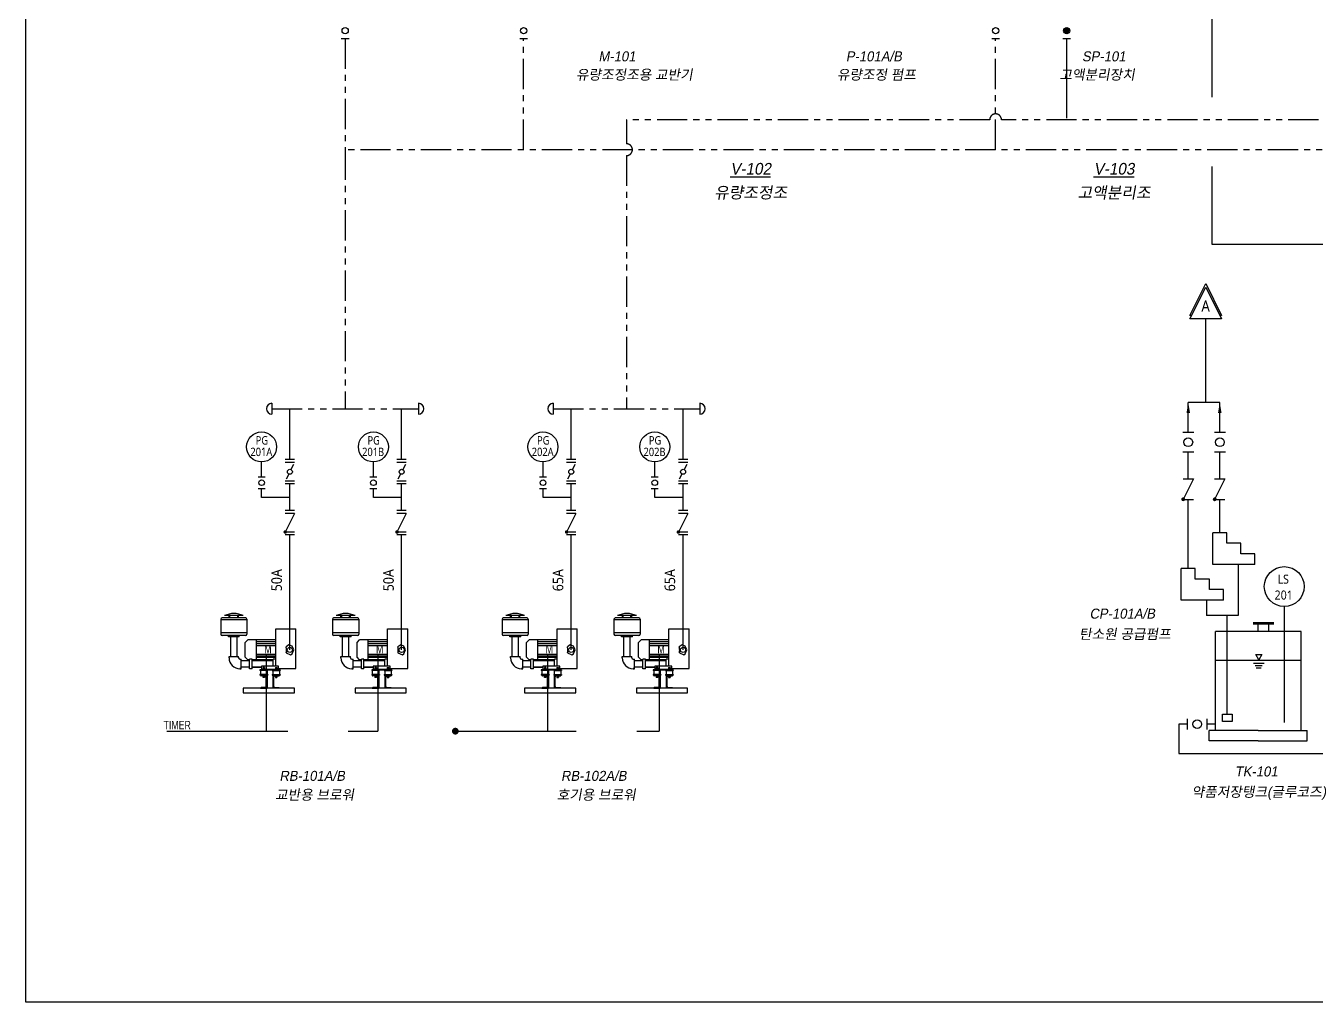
# Model space of a CAD drawing. Extents: x -446 to 204872, y -474580 to 19085.
# Drawn here: x 0 to 9999, y 0 to 7570 of the extents above; entities that cross this region are included whole.
import ezdxf
from ezdxf.enums import TextEntityAlignment as Align

# ---------------------------------------------------------------- set-up
doc = ezdxf.new("R2010")
doc.units = 0
doc.header["$LTSCALE"] = 750
doc.header["$MEASUREMENT"] = 0
doc.linetypes.add('HIDDEN', pattern=[0.375, 0.25, -0.125])
doc.linetypes.add('PHANTOM2', pattern=[1.25, 0.625, -0.125, 0.125, -0.125, 0.125, -0.125])
doc.layers.get('0').update_dxf_attribs({"linetype": 'CONTINUOUS'})
doc.layers.get('DEFPOINTS').update_dxf_attribs({"linetype": 'CONTINUOUS'})
for name, color, linetype in [('3', 7, 'CONTINUOUS'), ('COLUMN', 3, 'CONTINUOUS'), ('INSTRUMENT', 6, 'FENCELINE1'), ('LINE', 2, 'CONTINUOUS'), ('NOTES', 7, 'CONTINUOUS'), ('TXT', 7, 'CONTINUOUS'), ('WALL', 2, 'CONTINUOUS')]:
    doc.layers.add(name, color=color, linetype=linetype)
doc.styles.add('DD', font='')
doc.styles.add('GHS', font='NanumGothic.ttf', dxfattribs={"width": 0.95})
doc.styles.add('송현도면폼(2020)$0$기문-1', font='')
doc.styles.get('DD').set_extended_font_data('HY울릉도L')
doc.styles.get('송현도면폼(2020)$0$기문-1').set_extended_font_data('Dotum')
doc.linetypes.add('FENCELINE1', pattern='A,0.25,-0.1,[133,ltypeshp.shx,S=0.1,R=0,X=-0.1,Y=0],-0.1,1', length=1.45)

msp = doc.modelspace()

# ---------------------------------------------------------------- hatches: boundary and pattern name
at = {"layer": 'WALL'}
h = msp.add_hatch(color=8, dxfattribs=at)
h.dxf.hatch_style = 1
h.paths.add_polyline_path([(8042.2, 7531.6, 1), (8090.4, 7531.6, 1)])

# ---------------------------------------------------------------- linework, layer by layer
at = {"color": 3}
for p, q in [((9189.9, 9105.2), (9189.9, 7017.3)), ((9189.9, 6479.1), (9189.9, 5876)), ((9189.9, 5876), (15593.1, 5876)), ((9143.5, 4650.5), (9143.5, 5296.8)), ((9252, 4650.5), (9008.1, 4650.5)), ((9008.1, 4416.9), (9008.1, 4650.5)), ((9252, 4416.9), (9252, 4650.5)), ((9008.1, 4056.7), (9008.1, 4265)), ((9252, 4056.7), (9252, 4265)), ((9008.1, 3362.1), (9008.1, 3898.5)), ((9252, 3639.9), (9252, 3898.5)), ((9394.1, 3393.6), (9394.1, 2998.9)), ((9150.2, 3115.8), (9150.2, 2998.9)), ((9394.1, 2998.9), (9150.2, 2998.9)), ((9310.1, 2232.2), (9310.1, 2998.9))]:
    msp.add_line(p, q, dxfattribs=at)
at = {"color": 4, "ltscale": 0.1}
for p, q in [((2444.4, 7471.4), (2504.6, 7471.4)), ((3827.6, 7471.4), (3887.7, 7471.4)), ((7484.9, 7471.4), (7545.1, 7471.4)), ((8036.2, 7471.4), (8096.4, 7471.4)), ((8968.6, 4056.7), (9047.6, 4056.7)), ((9047.6, 4056.7), (8968.6, 3898.5)), ((9212.5, 4056.7), (9291.5, 4056.7)), ((9291.5, 4056.7), (9212.5, 3898.5)), ((1827.3, 3911.6), (1827.3, 3983.3)), ((2693.7, 3911.6), (2693.7, 3983.3)), ((4007.8, 3911.6), (4007.8, 3983.3)), ((4874.1, 3911.6), (4874.1, 3983.3)), ((8968.6, 3898.5), (9047.6, 3898.5)), ((9212.5, 3898.5), (9291.5, 3898.5))]:
    msp.add_line(p, q, dxfattribs=at)
at = {"color": 5, "linetype": 'PHANTOM2', "ltscale": 0.5}
for p, q in [((2474.5, 7471.4), (2474.5, 6609.3)), ((3857.6, 6609.3), (3857.6, 7471.4)), ((7515, 6609.3), (7515, 7471.4)), ((7469.3, 6841.1), (4654.9, 6841.1)), ((17517.7, 6841.1), (7560.7, 6841.1)), ((20170.9, 6609.3), (2474.5, 6609.3)), ((2474.5, 6609.3), (2474.5, 4600.9)), ((4654.9, 6563.6), (4654.9, 4600.9)), ((1907.2, 4600.9), (3041.8, 4600.9)), ((4087.7, 4600.9), (5222.2, 4600.9))]:
    msp.add_line(p, q, dxfattribs=at)
at = {"color": 5, "linetype": 'PHANTOM2', "ltscale": 10}
for p, q in [((8066.3, 6853.9), (8066.3, 7471.4)), ((4654.9, 6841.1), (4654.9, 6655)), ((2046.2, 4206.1), (2046.2, 4600.9)), ((2912.5, 4206.1), (2912.5, 4600.9)), ((4226.6, 4206.1), (4226.6, 4600.9)), ((5092.9, 4206.1), (5092.9, 4600.9)), ((2046.2, 2731.7), (2046.2, 3622.9)), ((2912.5, 2731.7), (2912.5, 3622.9)), ((4226.6, 2731.7), (4226.6, 3622.9)), ((5092.9, 2731.7), (5092.9, 3622.9))]:
    msp.add_line(p, q, dxfattribs=at)
at = {"color": 5, "linetype": 'Continuous'}
for p, q in [((1907.2, 4643.1), (1907.2, 4558.8)), ((3041.8, 4643.1), (3041.8, 4558.8)), ((4087.7, 4643.1), (4087.7, 4558.8)), ((5222.2, 4643.1), (5222.2, 4558.8))]:
    msp.add_line(p, q, dxfattribs=at)
at = {"color": 4}
for p, q in [((9050.6, 4416.9), (8965.6, 4416.9)), ((9295.7, 4416.9), (9210.7, 4416.9)), ((9050.6, 4265), (8965.6, 4265)), ((9295.7, 4265), (9210.7, 4265)), ((1827.3, 4072.1), (1827.3, 4187)), ((2693.7, 4072.1), (2693.7, 4187)), ((4007.8, 4072.1), (4007.8, 4187)), ((4874.1, 4072.1), (4874.1, 4187)), ((1800, 4072.1), (1854.7, 4072.1)), ((2666.3, 4072.1), (2721.1, 4072.1)), ((3980.4, 4072.1), (4035.2, 4072.1)), ((4846.7, 4072.1), (4901.5, 4072.1)), ((1800, 3983.3), (1854.7, 3983.3)), ((2666.3, 3983.3), (2721.1, 3983.3)), ((3980.4, 3983.3), (4035.2, 3983.3)), ((4846.7, 3983.3), (4901.5, 3983.3)), ((2082.3, 3789.2), (2010.1, 3645.1)), ((2948.6, 3789.2), (2876.4, 3645.1)), ((4262.7, 3789.2), (4190.6, 3645.1)), ((5129, 3789.2), (5056.9, 3645.1)), ((1511.2, 2968.7), (1511.2, 2853.2)), ((1713.6, 2963.7), (1511.2, 2963.7)), ((1703.5, 2978.9), (1521.3, 2978.9)), ((1685.3, 2997.1), (1539.5, 2997.1)), ((1576, 2978.9), (1576, 2997.1)), ((1582, 2978.9), (1582, 2997.1)), ((1642.8, 2978.9), (1642.8, 2997.1)), ((1648.8, 2978.9), (1648.8, 2997.1)), ((1713.6, 2968.7), (1713.6, 2853.2)), ((2377.5, 2968.7), (2377.5, 2853.2)), ((2580, 2963.7), (2377.5, 2963.7)), ((2569.8, 2978.9), (2387.6, 2978.9)), ((2551.6, 2997.1), (2405.8, 2997.1)), ((2442.3, 2978.9), (2442.3, 2997.1)), ((2448.3, 2978.9), (2448.3, 2997.1)), ((2509.1, 2978.9), (2509.1, 2997.1)), ((2515.2, 2978.9), (2515.2, 2997.1)), ((2580, 2968.7), (2580, 2853.2)), ((3691.6, 2968.7), (3691.6, 2853.2)), ((3894.1, 2963.7), (3691.6, 2963.7)), ((3883.9, 2978.9), (3701.7, 2978.9)), ((3865.7, 2997.1), (3719.9, 2997.1)), ((3756.4, 2978.9), (3756.4, 2997.1)), ((3762.5, 2978.9), (3762.5, 2997.1)), ((3823.2, 2978.9), (3823.2, 2997.1)), ((3829.3, 2978.9), (3829.3, 2997.1)), ((3894.1, 2968.7), (3894.1, 2853.2)), ((4557.9, 2968.7), (4557.9, 2853.2)), ((4760.4, 2963.7), (4557.9, 2963.7)), ((4750.2, 2978.9), (4568, 2978.9)), ((4732, 2997.1), (4586.2, 2997.1)), ((4732, 2997.1), (4586.2, 2997.1)), ((4622.7, 2978.9), (4622.7, 2997.1)), ((4628.8, 2978.9), (4628.8, 2997.1)), ((4689.5, 2978.9), (4689.5, 2997.1)), ((4695.6, 2978.9), (4695.6, 2997.1)), ((4760.4, 2968.7), (4760.4, 2853.2)), ((1713.6, 2863.3), (1511.2, 2863.3)), ((1703.5, 2843.1), (1521.3, 2843.1)), ((1570.3, 2832.9), (1570.3, 2843.1)), ((1654.5, 2832.9), (1570.3, 2832.9)), ((1587.7, 2680.1), (1587.7, 2832.9)), ((1637.1, 2680.1), (1637.1, 2832.9)), ((1654.5, 2832.9), (1654.5, 2843.1)), ((1700.5, 2789.4), (1720.7, 2809.7)), ((1936.4, 2809.7), (1720.7, 2809.7)), ((1786.4, 2698.8), (1786.4, 2809.7)), ((1936.4, 2606.2), (1936.4, 2894.7)), ((1936.4, 2894.7), (2093.3, 2894.7)), ((2093.3, 2585.9), (2093.3, 2894.7)), ((2580, 2863.3), (2377.5, 2863.3)), ((2569.8, 2843.1), (2387.6, 2843.1)), ((2436.6, 2832.9), (2436.6, 2843.1)), ((2520.8, 2832.9), (2436.6, 2832.9)), ((2454, 2680.1), (2454, 2832.9)), ((2503.4, 2680.1), (2503.4, 2832.9)), ((2520.8, 2832.9), (2520.8, 2843.1)), ((2566.8, 2789.4), (2587, 2809.7)), ((2802.7, 2809.7), (2587, 2809.7)), ((2652.7, 2698.8), (2652.7, 2809.7)), ((2802.7, 2606.2), (2802.7, 2894.7)), ((2802.7, 2894.7), (2959.6, 2894.7)), ((2959.6, 2585.9), (2959.6, 2894.7)), ((3894.1, 2863.3), (3691.6, 2863.3)), ((3883.9, 2843.1), (3701.7, 2843.1)), ((3750.7, 2832.9), (3750.7, 2843.1)), ((3834.9, 2832.9), (3750.7, 2832.9)), ((3768.1, 2680.1), (3768.1, 2832.9)), ((3817.5, 2680.1), (3817.5, 2832.9)), ((3834.9, 2832.9), (3834.9, 2843.1)), ((3880.9, 2789.4), (3901.1, 2809.7)), ((4116.8, 2809.7), (3901.1, 2809.7)), ((3966.9, 2698.8), (3966.9, 2809.7)), ((4116.8, 2606.2), (4116.8, 2894.7)), ((4116.8, 2894.7), (4273.7, 2894.7)), ((4273.7, 2585.9), (4273.7, 2894.7)), ((4760.4, 2863.3), (4557.9, 2863.3)), ((4750.2, 2843.1), (4568, 2843.1)), ((4617, 2832.9), (4617, 2843.1)), ((4701.2, 2832.9), (4617, 2832.9)), ((4634.4, 2680.1), (4634.4, 2832.9)), ((4683.8, 2680.1), (4683.8, 2832.9)), ((4701.2, 2832.9), (4701.2, 2843.1)), ((4747.2, 2789.4), (4767.5, 2809.7)), ((4983.1, 2809.7), (4767.5, 2809.7)), ((4833.2, 2698.8), (4833.2, 2809.7)), ((4983.1, 2606.2), (4983.1, 2894.7)), ((4983.1, 2894.7), (5140, 2894.7)), ((5140, 2585.9), (5140, 2894.7)), ((1700.5, 2674), (1700.5, 2789.4)), ((1786.4, 2653.8), (1786.4, 2795.5)), ((1936.4, 2794.5), (1786.4, 2794.5)), ((1936.4, 2778.1), (1786.4, 2778.1)), ((1936.4, 2763.5), (1786.4, 2763.5)), ((2566.8, 2674), (2566.8, 2789.4)), ((2652.7, 2653.8), (2652.7, 2795.5)), ((2802.7, 2794.5), (2652.7, 2794.5)), ((2802.7, 2778.1), (2652.7, 2778.1)), ((2802.7, 2763.5), (2652.7, 2763.5)), ((3880.9, 2674), (3880.9, 2789.4)), ((3966.9, 2653.8), (3966.9, 2795.5)), ((4116.8, 2794.5), (3966.9, 2794.5)), ((4116.8, 2778.1), (3966.9, 2778.1)), ((4116.8, 2763.5), (3966.9, 2763.5)), ((4747.2, 2674), (4747.2, 2789.4)), ((4833.2, 2653.8), (4833.2, 2795.5)), ((4983.1, 2794.5), (4833.2, 2794.5)), ((4983.1, 2778.1), (4833.2, 2778.1)), ((4983.1, 2763.5), (4833.2, 2763.5)), ((1575.4, 2669.7), (1575.4, 2680.1)), ((1575.4, 2680.1), (1649.4, 2680.1)), ((1649.4, 2669.7), (1649.4, 2680.1)), ((1659.7, 2659.3), (1670.1, 2659.3)), ((1670.1, 2585.4), (1670.1, 2659.3)), ((1733.9, 2647), (1670.1, 2647)), ((1936.4, 2696.7), (1786.4, 2696.7)), ((1936.4, 2683.4), (1786.4, 2683.4)), ((1936.4, 2671.6), (1786.4, 2671.6)), ((1786.4, 2653.8), (1786.4, 2666.4)), ((2441.8, 2680.1), (2515.7, 2680.1)), ((2441.8, 2669.7), (2441.8, 2680.1)), ((2515.7, 2669.7), (2515.7, 2680.1)), ((2526, 2659.3), (2536.4, 2659.3)), ((2536.4, 2585.4), (2536.4, 2659.3)), ((2600.2, 2647), (2536.4, 2647)), ((2802.7, 2696.7), (2652.7, 2696.7)), ((2802.7, 2683.4), (2652.7, 2683.4)), ((2802.7, 2671.6), (2652.7, 2671.6)), ((2652.7, 2653.8), (2652.7, 2666.4)), ((3755.9, 2669.7), (3755.9, 2680.1)), ((3755.9, 2680.1), (3829.8, 2680.1)), ((3829.8, 2669.7), (3829.8, 2680.1)), ((3840.1, 2659.3), (3850.5, 2659.3)), ((3850.5, 2585.4), (3850.5, 2659.3)), ((3914.3, 2647), (3850.5, 2647)), ((4116.8, 2696.7), (3966.9, 2696.7)), ((4116.8, 2683.4), (3966.9, 2683.4)), ((4116.8, 2671.6), (3966.9, 2671.6)), ((3966.9, 2653.8), (3966.9, 2666.4)), ((4622.2, 2680.1), (4696.1, 2680.1)), ((4622.2, 2669.7), (4622.2, 2680.1)), ((4696.1, 2669.7), (4696.1, 2680.1)), ((4706.5, 2659.3), (4716.8, 2659.3)), ((4716.8, 2585.4), (4716.8, 2659.3)), ((4780.6, 2647), (4716.8, 2647)), ((4983.1, 2696.7), (4833.2, 2696.7)), ((4983.1, 2683.4), (4833.2, 2683.4)), ((4983.1, 2671.6), (4833.2, 2671.6)), ((4833.2, 2653.8), (4833.2, 2666.4)), ((1659.7, 2590.5), (1670.1, 2590.5)), ((1659.7, 2585.4), (1670.1, 2585.4)), ((1733.9, 2597.8), (1670.1, 2597.8)), ((1874.6, 2575.8), (1813.9, 2575.8)), ((1813.9, 2575.8), (1813.9, 2570.7)), ((1874.6, 2570.7), (1813.9, 2570.7)), ((1874.6, 2540.4), (1813.9, 2540.4)), ((1813.9, 2540.4), (1813.9, 2535.3)), ((1874.6, 2535.3), (1813.9, 2535.3)), ((1818.9, 2570.7), (1818.9, 2540.4)), ((1818.9, 2535.3), (1869.5, 2535.3)), ((1853.8, 2530.2), (1823, 2530.2)), ((1850.3, 2594), (1838.2, 2594)), ((1850.3, 2594), (1838.2, 2594)), ((1838.2, 2594), (1838.2, 2575.8)), ((1850.3, 2579.8), (1838.2, 2579.8)), ((1838.2, 2535.3), (1838.2, 2517.1)), ((1850.3, 2531.3), (1838.2, 2531.3)), ((1850.3, 2517.1), (1838.2, 2517.1)), ((1850.3, 2517.1), (1838.2, 2517.1)), ((1840.2, 2594), (1840.2, 2579.8)), ((1840.2, 2517.1), (1840.2, 2531.3)), ((1848.3, 2594), (1848.3, 2579.8)), ((1848.3, 2517.1), (1848.3, 2531.3)), ((1850.3, 2594), (1850.3, 2575.8)), ((1850.3, 2535.3), (1850.3, 2517.1)), ((1861.9, 2447.2), (1861.9, 2522.1)), ((1869.5, 2570.7), (1869.5, 2540.4)), ((1869.5, 2535.3), (1869.5, 2434.1)), ((1874.6, 2575.8), (1874.6, 2570.7)), ((1874.6, 2540.4), (1874.6, 2535.3)), ((1910, 2575.8), (1910, 2570.7)), ((1910, 2575.8), (1970.8, 2575.8)), ((1910, 2570.7), (1970.8, 2570.7)), ((1910, 2540.4), (1910, 2535.3)), ((1910, 2540.4), (1970.8, 2540.4)), ((1910, 2535.3), (1970.8, 2535.3)), ((1915.1, 2570.7), (1915.1, 2540.4)), ((1915.1, 2535.3), (1915.1, 2434.1)), ((1965.7, 2535.3), (1915.1, 2535.3)), ((1922.7, 2447.2), (1922.7, 2522.1)), ((1930.8, 2530.2), (1961.7, 2530.2)), ((1934.3, 2594), (1934.3, 2575.8)), ((1934.3, 2594), (1946.5, 2594)), ((1934.3, 2594), (1946.5, 2594)), ((1934.3, 2579.8), (1946.5, 2579.8)), ((1934.3, 2535.3), (1934.3, 2517.1)), ((1934.3, 2531.3), (1946.5, 2531.3)), ((1934.3, 2517.1), (1946.5, 2517.1)), ((1934.3, 2517.1), (1946.5, 2517.1)), ((1936.4, 2594), (1936.4, 2579.8)), ((1936.4, 2517.1), (1936.4, 2531.3)), ((1944.5, 2594), (1944.5, 2579.8)), ((1944.5, 2517.1), (1944.5, 2531.3)), ((1946.5, 2594), (1946.5, 2575.8)), ((1946.5, 2535.3), (1946.5, 2517.1)), ((1958.1, 2585.9), (2093.3, 2585.9)), ((1965.7, 2570.7), (1965.7, 2540.4)), ((1970.8, 2575.8), (1970.8, 2570.7)), ((1970.8, 2540.4), (1970.8, 2535.3)), ((2526, 2590.5), (2536.4, 2590.5)), ((2526, 2585.4), (2536.4, 2585.4)), ((2600.2, 2597.8), (2536.4, 2597.8)), ((2680.2, 2575.8), (2680.2, 2570.7)), ((2740.9, 2575.8), (2680.2, 2575.8)), ((2740.9, 2570.7), (2680.2, 2570.7)), ((2680.2, 2540.4), (2680.2, 2535.3)), ((2740.9, 2540.4), (2680.2, 2540.4)), ((2740.9, 2535.3), (2680.2, 2535.3)), ((2685.2, 2570.7), (2685.2, 2540.4)), ((2685.2, 2535.3), (2735.9, 2535.3)), ((2720.2, 2530.2), (2689.3, 2530.2)), ((2716.6, 2594), (2704.5, 2594)), ((2716.6, 2594), (2704.5, 2594)), ((2704.5, 2594), (2704.5, 2575.8)), ((2716.6, 2579.8), (2704.5, 2579.8)), ((2704.5, 2535.3), (2704.5, 2517.1)), ((2716.6, 2531.3), (2704.5, 2531.3)), ((2716.6, 2517.1), (2704.5, 2517.1)), ((2716.6, 2517.1), (2704.5, 2517.1)), ((2706.5, 2594), (2706.5, 2579.8)), ((2706.5, 2517.1), (2706.5, 2531.3)), ((2714.6, 2594), (2714.6, 2579.8)), ((2714.6, 2517.1), (2714.6, 2531.3)), ((2716.6, 2594), (2716.6, 2575.8)), ((2716.6, 2535.3), (2716.6, 2517.1)), ((2728.3, 2447.2), (2728.3, 2522.1)), ((2735.9, 2570.7), (2735.9, 2540.4)), ((2735.9, 2535.3), (2735.9, 2434.1)), ((2740.9, 2575.8), (2740.9, 2570.7)), ((2740.9, 2540.4), (2740.9, 2535.3)), ((2776.3, 2575.8), (2837.1, 2575.8)), ((2776.3, 2575.8), (2776.3, 2570.7)), ((2776.3, 2570.7), (2837.1, 2570.7)), ((2776.3, 2540.4), (2837.1, 2540.4)), ((2776.3, 2540.4), (2776.3, 2535.3)), ((2776.3, 2535.3), (2837.1, 2535.3)), ((2781.4, 2570.7), (2781.4, 2540.4)), ((2781.4, 2535.3), (2781.4, 2434.1)), ((2832, 2535.3), (2781.4, 2535.3)), ((2789, 2447.2), (2789, 2522.1)), ((2797.1, 2530.2), (2828, 2530.2)), ((2800.6, 2594), (2812.8, 2594)), ((2800.6, 2594), (2812.8, 2594)), ((2800.6, 2594), (2800.6, 2575.8)), ((2800.6, 2579.8), (2812.8, 2579.8)), ((2800.6, 2535.3), (2800.6, 2517.1)), ((2800.6, 2531.3), (2812.8, 2531.3)), ((2800.6, 2517.1), (2812.8, 2517.1)), ((2800.6, 2517.1), (2812.8, 2517.1)), ((2802.7, 2594), (2802.7, 2579.8)), ((2802.7, 2517.1), (2802.7, 2531.3)), ((2810.8, 2594), (2810.8, 2579.8)), ((2810.8, 2517.1), (2810.8, 2531.3)), ((2812.8, 2594), (2812.8, 2575.8)), ((2812.8, 2535.3), (2812.8, 2517.1)), ((2824.4, 2585.9), (2959.6, 2585.9)), ((2832, 2570.7), (2832, 2540.4)), ((2837.1, 2575.8), (2837.1, 2570.7)), ((2837.1, 2540.4), (2837.1, 2535.3)), ((3840.1, 2590.5), (3850.5, 2590.5)), ((3840.1, 2585.4), (3850.5, 2585.4)), ((3914.3, 2597.8), (3850.5, 2597.8)), ((4055, 2575.8), (3994.3, 2575.8)), ((3994.3, 2575.8), (3994.3, 2570.7)), ((4055, 2570.7), (3994.3, 2570.7)), ((4055, 2540.4), (3994.3, 2540.4)), ((3994.3, 2540.4), (3994.3, 2535.3)), ((4055, 2535.3), (3994.3, 2535.3)), ((3999.3, 2570.7), (3999.3, 2540.4)), ((3999.3, 2535.3), (4050, 2535.3)), ((4034.3, 2530.2), (4003.4, 2530.2)), ((4030.7, 2594), (4018.6, 2594)), ((4030.7, 2594), (4018.6, 2594)), ((4018.6, 2594), (4018.6, 2575.8)), ((4030.7, 2579.8), (4018.6, 2579.8)), ((4018.6, 2535.3), (4018.6, 2517.1)), ((4030.7, 2531.3), (4018.6, 2531.3)), ((4030.7, 2517.1), (4018.6, 2517.1)), ((4030.7, 2517.1), (4018.6, 2517.1)), ((4020.6, 2594), (4020.6, 2579.8)), ((4020.6, 2517.1), (4020.6, 2531.3)), ((4028.7, 2594), (4028.7, 2579.8)), ((4028.7, 2517.1), (4028.7, 2531.3)), ((4030.7, 2594), (4030.7, 2575.8)), ((4030.7, 2535.3), (4030.7, 2517.1)), ((4042.4, 2447.2), (4042.4, 2522.1)), ((4050, 2570.7), (4050, 2540.4)), ((4050, 2535.3), (4050, 2434.1)), ((4055, 2575.8), (4055, 2570.7)), ((4055, 2540.4), (4055, 2535.3)), ((4090.5, 2575.8), (4090.5, 2570.7)), ((4090.5, 2575.8), (4151.2, 2575.8)), ((4090.5, 2570.7), (4151.2, 2570.7)), ((4090.5, 2540.4), (4090.5, 2535.3)), ((4090.5, 2540.4), (4151.2, 2540.4)), ((4090.5, 2535.3), (4151.2, 2535.3)), ((4095.5, 2570.7), (4095.5, 2540.4)), ((4095.5, 2535.3), (4095.5, 2434.1)), ((4146.1, 2535.3), (4095.5, 2535.3)), ((4103.1, 2447.2), (4103.1, 2522.1)), ((4111.2, 2530.2), (4142.1, 2530.2)), ((4114.8, 2594), (4114.8, 2575.8)), ((4114.8, 2594), (4126.9, 2594)), ((4114.8, 2594), (4126.9, 2594)), ((4114.8, 2579.8), (4126.9, 2579.8)), ((4114.8, 2535.3), (4114.8, 2517.1)), ((4114.8, 2531.3), (4126.9, 2531.3)), ((4114.8, 2517.1), (4126.9, 2517.1)), ((4114.8, 2517.1), (4126.9, 2517.1)), ((4116.8, 2594), (4116.8, 2579.8)), ((4116.8, 2517.1), (4116.8, 2531.3)), ((4124.9, 2594), (4124.9, 2579.8)), ((4124.9, 2517.1), (4124.9, 2531.3)), ((4126.9, 2594), (4126.9, 2575.8)), ((4126.9, 2535.3), (4126.9, 2517.1)), ((4138.5, 2585.9), (4273.7, 2585.9)), ((4146.1, 2570.7), (4146.1, 2540.4)), ((4151.2, 2575.8), (4151.2, 2570.7)), ((4151.2, 2540.4), (4151.2, 2535.3)), ((4706.5, 2590.5), (4716.8, 2590.5)), ((4706.5, 2585.4), (4716.8, 2585.4)), ((4780.6, 2597.8), (4716.8, 2597.8)), ((4860.6, 2575.8), (4860.6, 2570.7)), ((4921.3, 2575.8), (4860.6, 2575.8)), ((4921.3, 2570.7), (4860.6, 2570.7)), ((4860.6, 2540.4), (4860.6, 2535.3)), ((4921.3, 2540.4), (4860.6, 2540.4)), ((4921.3, 2535.3), (4860.6, 2535.3)), ((4865.7, 2570.7), (4865.7, 2540.4)), ((4865.7, 2535.3), (4916.3, 2535.3)), ((4900.6, 2530.2), (4869.7, 2530.2)), ((4897, 2594), (4884.9, 2594)), ((4897, 2594), (4884.9, 2594)), ((4884.9, 2594), (4884.9, 2575.8)), ((4897, 2579.8), (4884.9, 2579.8)), ((4884.9, 2535.3), (4884.9, 2517.1)), ((4897, 2531.3), (4884.9, 2531.3)), ((4897, 2517.1), (4884.9, 2517.1)), ((4897, 2517.1), (4884.9, 2517.1)), ((4886.9, 2594), (4886.9, 2579.8)), ((4886.9, 2517.1), (4886.9, 2531.3)), ((4895, 2594), (4895, 2579.8)), ((4895, 2517.1), (4895, 2531.3)), ((4897, 2594), (4897, 2575.8)), ((4897, 2535.3), (4897, 2517.1)), ((4908.7, 2447.2), (4908.7, 2522.1)), ((4916.3, 2570.7), (4916.3, 2540.4)), ((4916.3, 2535.3), (4916.3, 2434.1)), ((4921.3, 2575.8), (4921.3, 2570.7)), ((4921.3, 2540.4), (4921.3, 2535.3)), ((4956.8, 2575.8), (5017.5, 2575.8)), ((4956.8, 2575.8), (4956.8, 2570.7)), ((4956.8, 2570.7), (5017.5, 2570.7)), ((4956.8, 2540.4), (5017.5, 2540.4)), ((4956.8, 2540.4), (4956.8, 2535.3)), ((4956.8, 2535.3), (5017.5, 2535.3)), ((4961.8, 2570.7), (4961.8, 2540.4)), ((4961.8, 2535.3), (4961.8, 2434.1)), ((5012.5, 2535.3), (4961.8, 2535.3)), ((4969.4, 2447.2), (4969.4, 2522.1)), ((4977.5, 2530.2), (5008.4, 2530.2)), ((4981.1, 2594), (4993.2, 2594)), ((4981.1, 2594), (4993.2, 2594)), ((4981.1, 2594), (4981.1, 2575.8)), ((4981.1, 2579.8), (4993.2, 2579.8)), ((4981.1, 2535.3), (4981.1, 2517.1)), ((4981.1, 2531.3), (4993.2, 2531.3)), ((4981.1, 2517.1), (4993.2, 2517.1)), ((4981.1, 2517.1), (4993.2, 2517.1)), ((4983.1, 2594), (4983.1, 2579.8)), ((4983.1, 2517.1), (4983.1, 2531.3)), ((4991.2, 2594), (4991.2, 2579.8)), ((4991.2, 2517.1), (4991.2, 2531.3)), ((4993.2, 2594), (4993.2, 2575.8)), ((4993.2, 2535.3), (4993.2, 2517.1)), ((5004.9, 2585.9), (5140, 2585.9)), ((5012.5, 2570.7), (5012.5, 2540.4)), ((5017.5, 2575.8), (5017.5, 2570.7)), ((5017.5, 2540.4), (5017.5, 2535.3)), ((1818.9, 2434.1), (1818.9, 2435.1)), ((1818.9, 2434.1), (1818.9, 2435.1)), ((1818.9, 2434.1), (1869.5, 2434.1)), ((1853.8, 2439.1), (1823, 2439.1)), ((1853.8, 2439.1), (1823, 2439.1)), ((1965.7, 2434.1), (1915.1, 2434.1)), ((1930.8, 2439.1), (1961.7, 2439.1)), ((1930.8, 2439.1), (1961.7, 2439.1)), ((1965.7, 2434.1), (1965.7, 2435.1)), ((1965.7, 2434.1), (1965.7, 2435.1)), ((2685.2, 2434.1), (2685.2, 2435.1)), ((2685.2, 2434.1), (2685.2, 2435.1)), ((2685.2, 2434.1), (2735.9, 2434.1)), ((2720.2, 2439.1), (2689.3, 2439.1)), ((2720.2, 2439.1), (2689.3, 2439.1)), ((2832, 2434.1), (2781.4, 2434.1)), ((2797.1, 2439.1), (2828, 2439.1)), ((2797.1, 2439.1), (2828, 2439.1)), ((2832, 2434.1), (2832, 2435.1)), ((2832, 2434.1), (2832, 2435.1)), ((3999.3, 2434.1), (3999.3, 2435.1)), ((3999.3, 2434.1), (3999.3, 2435.1)), ((3999.3, 2434.1), (4050, 2434.1)), ((4034.3, 2439.1), (4003.4, 2439.1)), ((4034.3, 2439.1), (4003.4, 2439.1)), ((4146.1, 2434.1), (4095.5, 2434.1)), ((4111.2, 2439.1), (4142.1, 2439.1)), ((4111.2, 2439.1), (4142.1, 2439.1)), ((4146.1, 2434.1), (4146.1, 2435.1)), ((4146.1, 2434.1), (4146.1, 2435.1)), ((4865.7, 2434.1), (4865.7, 2435.1)), ((4865.7, 2434.1), (4865.7, 2435.1)), ((4865.7, 2434.1), (4916.3, 2434.1)), ((4900.6, 2439.1), (4869.7, 2439.1)), ((4900.6, 2439.1), (4869.7, 2439.1)), ((5012.5, 2434.1), (4961.8, 2434.1)), ((4977.5, 2439.1), (5008.4, 2439.1)), ((4977.5, 2439.1), (5008.4, 2439.1)), ((5012.5, 2434.1), (5012.5, 2435.1)), ((5012.5, 2434.1), (5012.5, 2435.1)), ((9001.6, 2113.1), (9001.6, 2198.1)), ((9153.5, 2113.1), (9153.5, 2198.1))]:
    msp.add_line(p, q, dxfattribs=at)
at = {"color": 5, "linetype": 'PHANTOM2', "ltscale": 40}
for p, q in [((2046.2, 3811.3), (2046.2, 4017.7)), ((2912.5, 3811.3), (2912.5, 4017.7)), ((4226.6, 3811.3), (4226.6, 4017.7)), ((5092.9, 3811.3), (5092.9, 4017.7))]:
    msp.add_line(p, q, dxfattribs=at)
at = {"color": 7, "linetype": 'Continuous'}
for p, q in [((9510, 2942.8), (9671.3, 2942.8)), ((9510, 2934.6), (9671.3, 2934.6)), ((9550.8, 2875), (9550.8, 2934.6)), ((9632.7, 2875), (9632.7, 2934.6)), ((9882.3, 2875), (9217.9, 2875)), ((9882.3, 2649.4), (9217.9, 2649.4)), ((9595.3, 2626.8), (9513.4, 2626.8)), ((9581.6, 2607.7), (9527.1, 2607.7)), ((9573.5, 2588.6), (9535.3, 2588.6)), ((9001.6, 2155.6), (8934.8, 2155.6)), ((8934.8, 2155.6), (8934.8, 1929.1)), ((9217.9, 2155.6), (9153.5, 2155.6)), ((8934.8, 1929.1), (19998.9, 1929.1))]:
    msp.add_line(p, q, dxfattribs=at)
at = {"color": 4, "linetype": 'Continuous'}
for p, q in [((1670.1, 2584.4), (1670.1, 2660.3)), ((1720.7, 2653.8), (1700.5, 2674)), ((1733.9, 2653.8), (1720.7, 2653.8)), ((1754.1, 2660.3), (1733.9, 2660.3)), ((1733.9, 2584.4), (1733.9, 2660.3)), ((1754.1, 2584.4), (1754.1, 2660.3)), ((1916.1, 2653.8), (1754.1, 2653.8)), ((1916.1, 2650.2), (1754.1, 2650.2)), ((1916.1, 2647.7), (1754.1, 2647.7)), ((1936.4, 2660.3), (1916.1, 2660.3)), ((1916.1, 2606.2), (1916.1, 2660.3)), ((1936.4, 2606.2), (1936.4, 2660.3)), ((2536.4, 2584.4), (2536.4, 2660.3)), ((2587, 2653.8), (2566.8, 2674)), ((2600.2, 2653.8), (2587, 2653.8)), ((2620.4, 2660.3), (2600.2, 2660.3)), ((2600.2, 2584.4), (2600.2, 2660.3)), ((2620.4, 2584.4), (2620.4, 2660.3)), ((2782.4, 2653.8), (2620.4, 2653.8)), ((2782.4, 2650.2), (2620.4, 2650.2)), ((2782.4, 2647.7), (2620.4, 2647.7)), ((2782.4, 2606.2), (2782.4, 2660.3)), ((2802.7, 2660.3), (2782.4, 2660.3)), ((2802.7, 2606.2), (2802.7, 2660.3)), ((3850.5, 2584.4), (3850.5, 2660.3)), ((3901.1, 2653.8), (3880.9, 2674)), ((3914.3, 2653.8), (3901.1, 2653.8)), ((3934.6, 2660.3), (3914.3, 2660.3)), ((3914.3, 2584.4), (3914.3, 2660.3)), ((3934.6, 2584.4), (3934.6, 2660.3)), ((4096.5, 2653.8), (3934.6, 2653.8)), ((4096.5, 2650.2), (3934.6, 2650.2)), ((4096.5, 2647.7), (3934.6, 2647.7)), ((4116.8, 2660.3), (4096.5, 2660.3)), ((4096.5, 2606.2), (4096.5, 2660.3)), ((4116.8, 2606.2), (4116.8, 2660.3)), ((4716.8, 2584.4), (4716.8, 2660.3)), ((4767.5, 2653.8), (4747.2, 2674)), ((4780.6, 2653.8), (4767.5, 2653.8)), ((4800.9, 2660.3), (4780.6, 2660.3)), ((4780.6, 2584.4), (4780.6, 2660.3)), ((4800.9, 2584.4), (4800.9, 2660.3)), ((4962.8, 2653.8), (4800.9, 2653.8)), ((4962.8, 2650.2), (4800.9, 2650.2)), ((4962.8, 2647.7), (4800.9, 2647.7)), ((4962.8, 2606.2), (4962.8, 2660.3)), ((4983.1, 2660.3), (4962.8, 2660.3)), ((4983.1, 2606.2), (4983.1, 2660.3)), ((1754.1, 2584.4), (1733.9, 2584.4)), ((1826.5, 2597.1), (1754.1, 2597.1)), ((1826.5, 2594.5), (1754.1, 2594.5)), ((2620.4, 2584.4), (2600.2, 2584.4)), ((2692.8, 2597.1), (2620.4, 2597.1)), ((2692.8, 2594.5), (2620.4, 2594.5)), ((3934.6, 2584.4), (3914.3, 2584.4)), ((4006.9, 2597.1), (3934.6, 2597.1)), ((4006.9, 2594.5), (3934.6, 2594.5)), ((4800.9, 2584.4), (4780.6, 2584.4)), ((4873.3, 2597.1), (4800.9, 2597.1)), ((4873.3, 2594.5), (4800.9, 2594.5))]:
    msp.add_line(p, q, dxfattribs=at)
at = {"color": 1, "linetype": 'HIDDEN', "ltscale": 5}
for p, q in [((1861.4, 2696.7), (1861.4, 2101.2)), ((2727.7, 2696.7), (2727.7, 2101.2)), ((4041.8, 2696.7), (4041.8, 2101.2)), ((4908.1, 2696.7), (4908.1, 2101.2)), ((1092.9, 2101.2), (2727.7, 2101.2)), ((3328.5, 2101.2), (4908.1, 2101.2))]:
    msp.add_line(p, q, dxfattribs=at)
at = {"color": 7, "linetype": 'Continuous'}
msp.add_lwpolyline([(9031, 5324.6), (9020.3, 5324.6), (9143.5, 5571.4), (9266.7, 5324.6), (9256, 5324.6)], dxfattribs=at)
for points in [[(9143.5, 5543.6), (9266.7, 5296.8), (9020.3, 5296.8)], [(9554.3, 2653.9), (9530.6, 2694.8), (9577.9, 2694.8)]]:
    msp.add_lwpolyline(points, close=True, dxfattribs=at)
at = {"color": 4}
for points, const_width in [([(8968.7, 3891.5, 1), (8968.7, 3906.1, 1)], 14.6), ([(9212.7, 3891.5, 1), (9212.7, 3906.1, 1)], 14.6), ([(2010.1, 3638.3, 1), (2010.1, 3651.9, 1)], 13.6), ([(2876.4, 3638.3, 1), (2876.4, 3651.9, 1)], 13.6), ([(4190.6, 3638.3, 1), (4190.6, 3651.9, 1)], 13.6), ([(5056.9, 3638.3, 1), (5056.9, 3651.9, 1)], 13.6)]:
    msp.add_lwpolyline(points, format="xyb", close=True, dxfattribs=dict(at, const_width=const_width))
at = {"color": 4, "linetype": 'HIDDEN'}
for points in [[(2017.7, 2707.9), (2051.8, 2693.3), (2063.1, 2701.8), (2076.1, 2732.2), (2063.3, 2760), (2038.6, 2770.6), (2016.6, 2755.7, -0.123681)], [(2884, 2707.9), (2918.1, 2693.3), (2929.4, 2701.8), (2942.4, 2732.2), (2929.7, 2760), (2904.9, 2770.6), (2882.9, 2755.7, -0.123681)], [(4198.1, 2707.9), (4232.2, 2693.3), (4243.5, 2701.8), (4256.5, 2732.2), (4243.8, 2760), (4219, 2770.6), (4197, 2755.7, -0.123681)], [(5064.5, 2707.9), (5098.5, 2693.3), (5109.8, 2701.8), (5122.9, 2732.2), (5110.1, 2760), (5085.3, 2770.6), (5063.3, 2755.7, -0.123681)]]:
    msp.add_lwpolyline(points, format="xyb", close=True, dxfattribs=at)
at = {"color": 4}
for points in [[(1958.1, 2575.8), (1958.1, 2606.2), (1826.5, 2606.2), (1826.5, 2575.8)], [(2824.4, 2575.8), (2824.4, 2606.2), (2692.8, 2606.2), (2692.8, 2575.8)], [(4138.5, 2575.8), (4138.5, 2606.2), (4006.9, 2606.2), (4006.9, 2575.8)], [(5004.9, 2575.8), (5004.9, 2606.2), (4873.3, 2606.2), (4873.3, 2575.8)], [(2081.6, 2434.1), (1684.8, 2434.1), (1684.8, 2397.7), (2081.6, 2397.7)], [(2947.9, 2434.1), (2551.1, 2434.1), (2551.1, 2397.7), (2947.9, 2397.7)], [(4262, 2434.1), (3865.2, 2434.1), (3865.2, 2397.7), (4262, 2397.7)], [(5128.3, 2434.1), (4731.5, 2434.1), (4731.5, 2397.7), (5128.3, 2397.7)]]:
    msp.add_lwpolyline(points, close=True, dxfattribs=at)
for points in [[(1958.1, 2579.8), (1826.5, 2579.8)], [(2824.4, 2579.8), (2692.8, 2579.8)], [(4138.5, 2579.8), (4006.9, 2579.8)], [(5004.9, 2579.8), (4873.3, 2579.8)]]:
    msp.add_lwpolyline(points, dxfattribs=at)
at = {"color": 3}
msp.add_lwpolyline([(9273, 2232.2), (9347.3, 2232.2), (9347.3, 2176.8), (9273, 2176.8)], close=True, dxfattribs=at)
at = {"color": 4, "ltscale": 0.1}
for centre in [(2474.5, 7531.6), (3857.6, 7531.6), (7515, 7531.6), (8066.3, 7531.6)]:
    msp.add_circle(centre, 24.1, dxfattribs=at)
at = {"color": 4}
for centre, radius in [((9008.1, 4341), 34.1), ((9253.2, 4341), 34.1), ((1827.4, 4027.7), 22), ((2693.7, 4027.7), 22), ((4007.8, 4027.7), 22), ((4874.1, 4027.7), 22), ((2046.2, 2731.7), 20.2), ((2912.5, 2731.7), 20.2), ((4226.6, 2731.7), 20.2), ((5092.9, 2731.7), 20.2), ((9077.6, 2155.6), 34.1)]:
    msp.add_circle(centre, radius, dxfattribs=at)
at = {"color": 5, "linetype": 'PHANTOM2', "ltscale": 0.5}
msp.add_arc((7515, 6841.1), 45.7, 0, 180, dxfattribs=at)
at = {"color": 5, "linetype": 'PHANTOM2', "ltscale": 10}
msp.add_arc((4654.9, 6609.3), 45.7, 270, 90, dxfattribs=at)
at = {"color": 5, "linetype": 'Continuous'}
for centre, start, end in [((1907.2, 4600.9), 90, 270), ((3041.8, 4600.9), 270, 90), ((4087.7, 4600.9), 90, 270), ((5222.2, 4600.9), 270, 90)]:
    msp.add_arc(centre, 42.1, start, end, dxfattribs=at)
at = {"color": 4}
for centre, radius, start, end in [((1612.4, 2842.8), 170.6, 64.71156, 115.28844), ((2478.7, 2842.8), 170.6, 64.71156, 115.28844), ((3792.8, 2842.8), 170.6, 64.71156, 115.28844), ((4659.1, 2842.8), 170.6, 64.71156, 115.28844), ((4659.1, 2842.8), 170.6, 64.71156, 115.28844), ((1521.3, 2968.7), 10.1, 90, 180), ((1703.5, 2968.7), 10.1, 0, 90), ((2387.6, 2968.7), 10.1, 90, 180), ((2569.8, 2968.7), 10.1, 0, 90), ((3701.7, 2968.7), 10.1, 90, 180), ((3883.9, 2968.7), 10.1, 0, 90), ((4568, 2968.7), 10.1, 90, 180), ((4750.2, 2968.7), 10.1, 0, 90), ((1521.3, 2853.2), 10.1, 180, 270), ((1703.5, 2853.2), 10.1, 270, 0), ((2387.6, 2853.2), 10.1, 180, 270), ((2569.8, 2853.2), 10.1, 270, 0), ((3701.7, 2853.2), 10.1, 180, 270), ((3883.9, 2853.2), 10.1, 270, 0), ((4568, 2853.2), 10.1, 180, 270), ((4750.2, 2853.2), 10.1, 270, 0), ((1659.7, 2669.7), 84.3, 180, 270), ((1659.7, 2669.7), 10.4, 180, 270), ((2526, 2669.7), 84.3, 180, 270), ((2526, 2669.7), 10.4, 180, 270), ((3840.1, 2669.7), 84.3, 180, 270), ((3840.1, 2669.7), 10.4, 180, 270), ((4706.5, 2669.7), 84.3, 180, 270), ((4706.5, 2669.7), 10.4, 180, 270), ((1823, 2534.3), 4.05, 180, 270), ((1853.8, 2522.1), 8.1, 0, 90), ((1930.8, 2522.1), 8.1, 90, 180), ((1961.7, 2534.3), 4.05, 270, 0), ((2689.3, 2534.3), 4.05, 180, 270), ((2720.2, 2522.1), 8.1, 0, 90), ((2797.1, 2522.1), 8.1, 90, 180), ((2828, 2534.3), 4.05, 270, 0), ((4003.4, 2534.3), 4.05, 180, 270), ((4034.3, 2522.1), 8.1, 0, 90), ((4111.2, 2522.1), 8.1, 90, 180), ((4142.1, 2534.3), 4.05, 270, 0), ((4869.7, 2534.3), 4.05, 180, 270), ((4900.6, 2522.1), 8.1, 0, 90), ((4977.5, 2522.1), 8.1, 90, 180), ((5008.4, 2534.3), 4.05, 270, 0), ((1823, 2435.1), 4.05, 90, 180), ((1823, 2435.1), 4.05, 90, 180), ((1853.8, 2447.2), 8.1, 270, 0), ((1930.8, 2447.2), 8.1, 180, 270), ((1961.7, 2435.1), 4.05, 0, 90), ((1961.7, 2435.1), 4.05, 0, 90), ((2689.3, 2435.1), 4.05, 90, 180), ((2689.3, 2435.1), 4.05, 90, 180), ((2720.2, 2447.2), 8.1, 270, 0), ((2797.1, 2447.2), 8.1, 180, 270), ((2828, 2435.1), 4.05, 0, 90), ((2828, 2435.1), 4.05, 0, 90), ((4003.4, 2435.1), 4.05, 90, 180), ((4003.4, 2435.1), 4.05, 90, 180), ((4034.3, 2447.2), 8.1, 270, 0), ((4111.2, 2447.2), 8.1, 180, 270), ((4142.1, 2435.1), 4.05, 0, 90), ((4142.1, 2435.1), 4.05, 0, 90), ((4869.7, 2435.1), 4.05, 90, 180), ((4869.7, 2435.1), 4.05, 90, 180), ((4900.6, 2447.2), 8.1, 270, 0), ((4977.5, 2447.2), 8.1, 180, 270), ((5008.4, 2435.1), 4.05, 0, 90), ((5008.4, 2435.1), 4.05, 0, 90)]:
    msp.add_arc(centre, radius, start, end, dxfattribs=at)
at = {"color": 3}
for points in [[(8994.4, 4568.6), (9021.7, 4568.6), (9008.1, 4650.5)], [(9238.4, 4568.6), (9265.7, 4568.6), (9252, 4650.5)]]:
    msp.add_solid(points, dxfattribs=at)
at = {"layer": '3', "color": 7, "linetype": 'Continuous'}
for p, q in [((9197.5, 3394.3), (9197.5, 3639.9)), ((9306.6, 3639.9), (9197.5, 3639.9)), ((9306.6, 3558), (9306.6, 3639.9)), ((9415.7, 3558), (9306.6, 3558)), ((9415.7, 3476.2), (9415.7, 3558)), ((9524.9, 3476.2), (9415.7, 3476.2)), ((9524.9, 3394.3), (9524.9, 3476.2)), ((8953.5, 3116.6), (8953.5, 3362.1)), ((9062.6, 3362.1), (8953.5, 3362.1)), ((9062.6, 3280.2), (9062.6, 3362.1)), ((9524.9, 3394.3), (9197.5, 3394.3)), ((9171.8, 3280.2), (9062.6, 3280.2)), ((9171.8, 3198.4), (9171.8, 3280.2)), ((9280.9, 3116.6), (8953.5, 3116.6)), ((9280.9, 3198.4), (9171.8, 3198.4)), ((9280.9, 3116.6), (9280.9, 3198.4)), ((9217.9, 2107), (9217.9, 2875)), ((9882.3, 2107), (9882.3, 2875)), ((9550.1, 2107), (9171.2, 2107)), ((9171.2, 2025.1), (9171.2, 2107)), ((9550.1, 2107), (9928.9, 2107)), ((9928.9, 2025.1), (9928.9, 2107)), ((9550.1, 2025.1), (9171.2, 2025.1)), ((9550.1, 2025.1), (9928.9, 2025.1))]:
    msp.add_line(p, q, dxfattribs=at)
at = {"layer": 'COLUMN', "color": 7, "linetype": 'Continuous', "ltscale": 20, "const_width": 26.5}
msp.add_lwpolyline([(3315.3, 2101.2, 1), (3341.8, 2101.2, 1)], format="xyb", close=True, dxfattribs=at)
at = {"layer": 'DEFPOINTS', "color": 151}
msp.add_lwpolyline([(0, 17820), (25200, 17820), (25200, 0), (0, 0)], close=True, dxfattribs=at)
at = {"layer": 'INSTRUMENT', "color": 6, "linetype": 'Continuous', "lineweight": -3, "ltscale": 5}
msp.add_line((9751.8, 3068.1), (9751.8, 2169), dxfattribs=at)
for centre, radius in [((1827, 4304.7), 116.3), ((2693.3, 4304.7), 116.3), ((4007.4, 4304.7), 116.3), ((4873.7, 4304.7), 116.3), ((9751.8, 3222.5), 154.4)]:
    msp.add_circle(centre, radius, dxfattribs=at)
at = {"layer": 'NOTES', "color": 4, "linetype": 'Continuous', "lineweight": 25}
for p, q in [((2082.3, 4206.1), (2010.1, 4206.1)), ((2948.6, 4206.1), (2876.4, 4206.1)), ((4262.7, 4206.1), (4190.6, 4206.1)), ((5129, 4206.1), (5056.9, 4206.1)), ((2082.3, 4184), (2010.1, 4184)), ((2075, 4169.6), (2054.9, 4129.3)), ((2948.6, 4184), (2876.4, 4184)), ((2941.4, 4169.6), (2921.2, 4129.3)), ((4262.7, 4184), (4190.6, 4184)), ((4255.5, 4169.6), (4235.3, 4129.3)), ((5129, 4184), (5056.9, 4184)), ((5121.8, 4169.6), (5101.6, 4129.3)), ((2082.3, 4039.9), (2010.1, 4039.9)), ((2082.3, 4017.7), (2010.1, 4017.7)), ((2037.5, 4094.6), (2017.3, 4054.3)), ((2948.6, 4039.9), (2876.4, 4039.9)), ((2948.6, 4017.7), (2876.4, 4017.7)), ((2903.8, 4094.6), (2883.7, 4054.3)), ((4262.7, 4039.9), (4190.6, 4039.9)), ((4262.7, 4017.7), (4190.6, 4017.7)), ((4218, 4094.6), (4197.8, 4054.3)), ((5129, 4039.9), (5056.9, 4039.9)), ((5129, 4017.7), (5056.9, 4017.7)), ((5084.3, 4094.6), (5064.1, 4054.3)), ((2082.3, 3811.3), (2010.1, 3811.3)), ((2948.6, 3811.3), (2876.4, 3811.3)), ((4262.7, 3811.3), (4190.6, 3811.3)), ((5129, 3811.3), (5056.9, 3811.3)), ((2082.3, 3789.2), (2010.1, 3789.2)), ((2948.6, 3789.2), (2876.4, 3789.2)), ((4262.7, 3789.2), (4190.6, 3789.2)), ((5129, 3789.2), (5056.9, 3789.2)), ((2082.3, 3645.1), (2010.1, 3645.1)), ((2082.3, 3622.9), (2010.1, 3622.9)), ((2948.6, 3645.1), (2876.4, 3645.1)), ((2948.6, 3622.9), (2876.4, 3622.9)), ((4262.7, 3645.1), (4190.6, 3645.1)), ((4262.7, 3622.9), (4190.6, 3622.9)), ((5129, 3645.1), (5056.9, 3645.1)), ((5129, 3622.9), (5056.9, 3622.9))]:
    msp.add_line(p, q, dxfattribs=at)
for centre in [(2046.2, 4111.9), (2912.5, 4111.9), (4226.6, 4111.9), (5092.9, 4111.9)]:
    msp.add_circle(centre, 19.4, dxfattribs=at)
at = {"layer": 'TXT', "color": 4, "ltscale": 50}
for p, q in [((2046.2, 3911.6), (1827.3, 3911.6)), ((2912.5, 3911.6), (2693.7, 3911.6)), ((4226.6, 3911.6), (4007.8, 3911.6)), ((5092.9, 3911.6), (4874.1, 3911.6))]:
    msp.add_line(p, q, dxfattribs=at)

# ---------------------------------------------------------------- texts
at = {"color": 7, "style": '송현도면폼(2020)$0$기문-1', "oblique": 10}
for s, p in [('M-101', (4437.9, 7293.9)), ('P-101A/B', (6354.9, 7293.9)), ('SP-101', (8184.4, 7293.9))]:
    msp.add_text(s, height=77.61, dxfattribs=at).set_placement(p)
for s, p in [('유량조정조용 교반기', (4263.5, 7191.1)), ('고액분리장치', (8010, 7191.1))]:
    msp.add_text(s, height=77.61, dxfattribs=at).set_placement(p, align=Align.MIDDLE_LEFT)
for s, height, p in [('유량조정 펌프', 77.61, (6591.6, 7191.1)), ('CP-101A/B', 77.61, (8496.9, 3012.4)), ('탄소원 공급펌프', 77.61, (8517.4, 2854.6)), ('TK-101', 77.61, (9535, 1788.6)), ('RB-101A/B', 77.61, (2219.4, 1754.7)), ('RB-102A/B', 77.61, (4401.6, 1754.7)), ('교반용 브로워', 77.61, (2238.3, 1608.3)), ('호기용 브로워', 77.61, (4420.6, 1608.3)), ('약품저장탱크(글루코즈)', 77.606, (9555.4, 1630.8))]:
    msp.add_text(s, height=height, dxfattribs=at).set_placement(p, align=Align.MIDDLE_CENTER)
at = {"color": 4, "style": '송현도면폼(2020)$0$기문-1', "oblique": 10}
for s, p in [('%%UV-102', (5617.4, 6416.3)), ('%%UV-103', (8433.4, 6416.3)), ('유량조정조', (5617.4, 6232)), ('고액분리조', (8433.4, 6232))]:
    msp.add_text(s, height=90.11, dxfattribs=at).set_placement(p, align=Align.CENTER)
at = {"color": 7, "style": 'GHS', "width": 0.9}
msp.add_text('A', height=88.4, dxfattribs=at).set_placement((9142.5, 5397.1), align=Align.MIDDLE_CENTER)
at = {"color": 4, "style": 'GHS', "width": 0.9}
for s, p in [('50A', (1943.2, 3271.6)), ('50A', (2810.5, 3271.6)), ('65A', (4123.6, 3271.6)), ('65A', (4990.9, 3271.6))]:
    msp.add_text(s, height=82.02, rotation=90, dxfattribs=at).set_placement(p, align=Align.MIDDLE)
at = {"color": 4, "style": 'DD', "width": 0.8}
for p in [(1847.8, 2704.7), (2714.1, 2704.7), (4028.2, 2704.7), (4894.5, 2704.7)]:
    msp.add_text('M', height=65.5, dxfattribs=at).set_placement(p)
at = {"layer": 'LINE', "color": 4, "style": 'GHS', "width": 0.85}
for s, p in [('201A', (1825, 4266.3)), ('PG', (1829.3, 4355.8)), ('201B', (2691.3, 4266.3)), ('PG', (2695.6, 4355.8)), ('202A', (4005.4, 4266.3)), ('PG', (4009.7, 4355.8)), ('202B', (4871.8, 4266.3)), ('PG', (4876, 4355.8))]:
    msp.add_text(s, height=64.93, dxfattribs=at).set_placement(p, align=Align.MIDDLE_CENTER)
at = {"layer": 'LINE', "color": 4}
for s, height, style, width, p in [('LS', 69.96, 'GHS', 0.9, (9743.9, 3244.8)), ('201', 69.96, 'GHS', 0.9, (9747.6, 3121.6)), ('TIMER', 64.93, 'DD', 0.8, (1173.2, 2116.2))]:
    msp.add_text(s, height=height, dxfattribs=dict(at, style=style, width=width)).set_placement(p, align=Align.CENTER)

doc.saveas('drawing.dxf')
